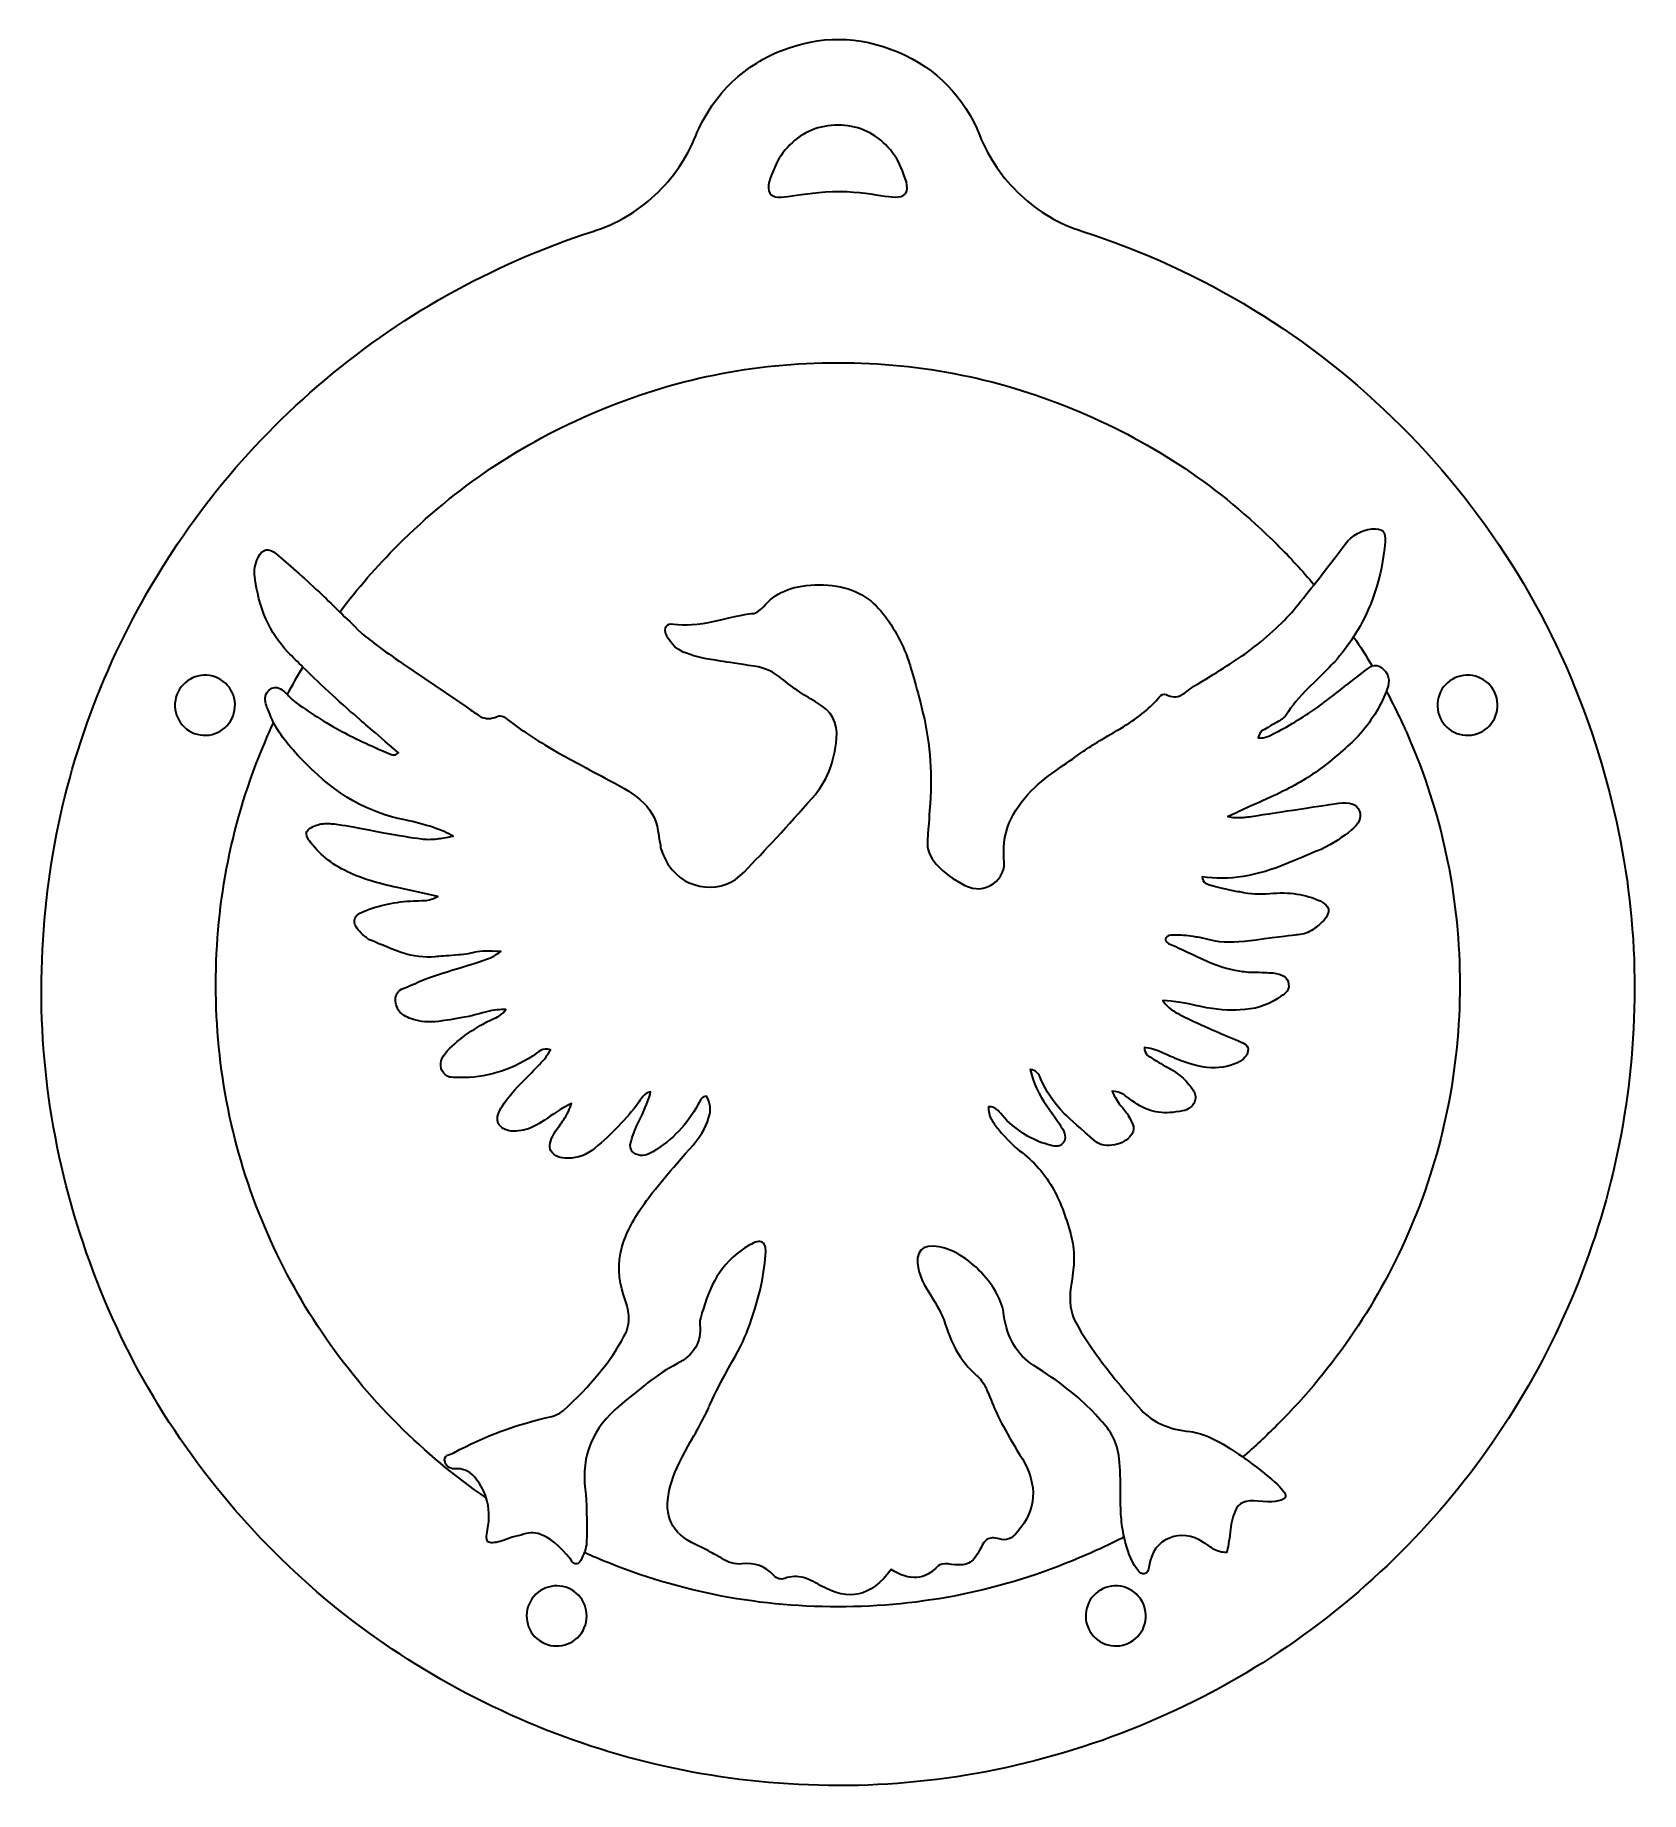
# Model space of a CAD drawing. Header units: inches. Extents: x -26.7 to 26.8, y -26.9 to 31.6.
import ezdxf

# ---------------------------------------------------------------- set-up
doc = ezdxf.new("R2010")
doc.units = ezdxf.units.IN
doc.header["$MEASUREMENT"] = 0
doc.layers.add('Layer 1', color=7, linetype='Continuous')

msp = doc.modelspace()

# ---------------------------------------------------------------- linework, layer by layer
at = {"layer": 'Layer 1', "color": 1, "lineweight": 35}
for points, knots in [([(-8.101, 25.066), (-11.516, 23.954), (-14.571, 22.233), (-17.265, 19.904), (-19.872, 17.654), (-21.962, 14.99), (-23.535, 11.914), (-25.108, 8.837), (-26.042, 5.587), (-26.338, 2.163), (-26.65, -1.391), (-26.255, -4.876), (-25.151, -8.291), (-24.048, -11.715), (-22.331, -14.774), (-20.002, -17.468), (-17.752, -20.067), (-15.088, -22.152), (-12.012, -23.725), (-8.927, -25.298), (-5.672, -26.237), (-2.248, -26.541), (1.297, -26.854), (4.782, -26.458), (8.206, -25.355), (11.622, -24.242), (14.676, -22.521), (17.37, -20.193), (19.977, -17.942), (22.067, -15.278), (23.64, -12.202), (25.213, -9.125), (26.152, -5.875), (26.456, -2.451), (26.769, 1.103), (26.369, 4.588), (25.257, 8.003), (23.953, 12.053), (21.798, 15.581), (18.791, 18.588), (15.775, 21.595), (12.247, 23.754), (8.206, 25.066), (7.424, 25.31), (6.733, 25.714), (6.134, 26.279), (5.534, 26.835), (5.082, 27.491), (4.778, 28.247), (4.257, 29.551), (3.348, 30.48), (2.054, 31.037), (0.75, 31.584), (-0.549, 31.597), (-1.844, 31.076), (-2.487, 30.815), (-3.056, 30.441), (-3.552, 29.955), (-4.038, 29.459), (-4.412, 28.89), (-4.673, 28.247), (-4.977, 27.491), (-5.429, 26.835), (-6.028, 26.279), (-6.628, 25.714), (-7.319, 25.31), (-8.101, 25.066)], [0, 0, 0, 0, 1, 1, 1, 2, 2, 2, 3, 3, 3, 4, 4, 4, 5, 5, 5, 6, 6, 6, 7, 7, 7, 8, 8, 8, 9, 9, 9, 10, 10, 10, 11, 11, 11, 12, 12, 12, 13, 13, 13, 14, 14, 14, 15, 15, 15, 16, 16, 16, 17, 17, 17, 18, 18, 18, 19, 19, 19, 20, 20, 20, 21, 21, 21, 22, 22, 22, 22]), ([(-2.209, 26.344), (-2.328, 26.537), (-2.194, 26.848), (-2.045, 27.209), (-1.934, 27.478), (-1.767, 27.724), (-1.544, 27.947), (-1.101, 28.382), (-0.567, 28.599), (0.059, 28.599), (0.676, 28.599), (1.206, 28.382), (1.649, 27.947), (1.872, 27.724), (2.039, 27.478), (2.15, 27.209), (2.297, 26.852), (2.435, 26.537), (2.314, 26.344), (2.11, 26.017), (1.39, 26.386), (0.125, 26.396), (-1.225, 26.407), (-1.997, 26.001), (-2.209, 26.344)], [0, 0, 0, 0, 1, 1, 1, 2, 2, 2, 3, 3, 3, 4, 4, 4, 5, 5, 5, 6, 6, 6, 7, 7, 7, 8, 8, 8, 8]), ([(-16.512, 12.402), (-15.926, 13.185), (-15.28, 13.929), (-14.575, 14.634), (-12.665, 16.545), (-10.472, 18.02), (-7.996, 19.061), (-5.438, 20.152), (-2.753, 20.697), (0.059, 20.697), (2.863, 20.697), (5.544, 20.152), (8.102, 19.061), (10.578, 18.02), (12.771, 16.545), (14.681, 14.634), (15.107, 14.208), (15.513, 13.767), (15.898, 13.312)], [0, 0, 0, 0, 1, 1, 1, 2, 2, 2, 3, 3, 3, 4, 4, 4, 5, 5, 5, 6, 6, 6, 6]), ([(-16.512, 12.402), (-16.308, 12.203), (-16.076, 11.976), (-15.817, 11.72), (-15.563, 11.499), (-15.096, 11.15), (-14.415, 10.675), (-14.415, 10.675), (-12.288, 9.236), (-12.288, 9.236), (-12.189, 9.162), (-12.042, 9.059), (-11.845, 8.928), (-11.665, 8.838), (-11.476, 8.838), (-11.279, 8.928), (-11.214, 8.961), (-11.14, 8.957), (-11.058, 8.916), (-11.025, 8.891), (-10.955, 8.838), (-10.849, 8.756), (-10.39, 8.412), (-9.857, 8.067), (-9.25, 7.723), (-8.881, 7.518), (-8.311, 7.211), (-7.541, 6.801), (-7.057, 6.547), (-6.721, 6.334), (-6.532, 6.161), (-6.196, 5.883), (-5.995, 5.538), (-5.93, 5.128), (-5.889, 4.858), (-5.856, 4.657), (-5.831, 4.526), (-5.766, 4.321), (-5.68, 4.136), (-5.573, 3.972), (-5.27, 3.546), (-4.868, 3.308), (-4.368, 3.259), (-3.86, 3.21), (-3.425, 3.374), (-3.064, 3.751), (-2.376, 4.464), (-1.617, 5.288), (-0.789, 6.223), (-0.322, 6.748), (-0.056, 7.403), (0.01, 8.19), (0.059, 8.715), (-0.154, 9.113), (-0.63, 9.383), (-1.023, 9.596), (-1.421, 9.867), (-1.822, 10.195), (-2.068, 10.408), (-2.372, 10.543), (-2.732, 10.601), (-3.233, 10.675), (-3.606, 10.732), (-3.852, 10.773), (-4.294, 10.83), (-4.671, 10.916), (-4.983, 11.031), (-5.27, 11.121), (-5.491, 11.322), (-5.647, 11.634), (-5.696, 11.757), (-5.7, 11.851), (-5.659, 11.917), (-5.61, 11.99), (-5.524, 12.019), (-5.401, 12.003), (-5.048, 11.945), (-4.598, 11.978), (-4.048, 12.101), (-3.343, 12.265), (-2.909, 12.351), (-2.745, 12.359), (-2.646, 12.376), (-2.515, 12.474), (-2.351, 12.654), (-1.966, 13.089), (-1.372, 13.306), (-0.568, 13.306), (0.244, 13.306), (0.875, 13.073), (1.326, 12.605), (1.744, 12.171), (2.076, 11.638), (2.322, 11.007), (2.453, 10.679), (2.625, 10.088), (2.838, 9.236), (3.109, 8.195), (3.203, 7.125), (3.121, 6.026), (3.105, 5.756), (3.076, 5.35), (3.035, 4.809), (3.011, 4.513), (3.109, 4.247), (3.33, 4.009), (3.593, 3.722), (3.908, 3.489), (4.277, 3.308), (4.621, 3.144), (4.937, 3.161), (5.224, 3.358), (5.503, 3.554), (5.622, 3.841), (5.581, 4.218), (5.54, 4.686), (5.622, 5.128), (5.827, 5.546), (5.999, 5.891), (6.261, 6.235), (6.614, 6.579), (6.819, 6.768), (7.081, 6.973), (7.401, 7.194), (7.589, 7.326), (7.864, 7.518), (8.225, 7.772), (8.512, 7.969), (8.954, 8.24), (9.553, 8.584), (10.077, 8.912), (10.475, 9.24), (10.746, 9.568), (10.819, 9.666), (10.897, 9.695), (10.979, 9.654), (11.151, 9.564), (11.324, 9.56), (11.496, 9.642), (11.594, 9.707), (11.729, 9.806), (11.902, 9.937), (12.623, 10.363), (13.217, 10.74), (13.685, 11.068), (14.291, 11.527), (14.808, 11.999), (15.234, 12.482), (15.424, 12.717), (15.645, 12.994), (15.898, 13.312)], [0, 0, 0, 0, 1, 1, 1, 2, 2, 2, 3, 3, 3, 4, 4, 4, 5, 5, 5, 6, 6, 6, 7, 7, 7, 8, 8, 8, 9, 9, 9, 10, 10, 10, 11, 11, 11, 12, 12, 12, 13, 13, 13, 14, 14, 14, 15, 15, 15, 16, 16, 16, 17, 17, 17, 18, 18, 18, 19, 19, 19, 20, 20, 20, 21, 21, 21, 22, 22, 22, 23, 23, 23, 24, 24, 24, 25, 25, 25, 26, 26, 26, 27, 27, 27, 28, 28, 28, 29, 29, 29, 30, 30, 30, 31, 31, 31, 32, 32, 32, 33, 33, 33, 34, 34, 34, 35, 35, 35, 36, 36, 36, 37, 37, 37, 38, 38, 38, 39, 39, 39, 40, 40, 40, 41, 41, 41, 42, 42, 42, 43, 43, 43, 44, 44, 44, 45, 45, 45, 46, 46, 46, 47, 47, 47, 48, 48, 48, 49, 49, 49, 50, 50, 50, 50]), ([(17.214, 11.578), (17.025, 11.285), (16.812, 11.004), (16.575, 10.736), (16.501, 10.662), (16.222, 10.384), (15.738, 9.9), (15.394, 9.564), (15.14, 9.26), (14.976, 8.99), (14.927, 8.908), (14.837, 8.83), (14.705, 8.756), (14.55, 8.682), (14.435, 8.617), (14.361, 8.559), (14.271, 8.51), (14.205, 8.473), (14.164, 8.449), (14.099, 8.383), (14.058, 8.305), (14.041, 8.215), (14.148, 8.207), (14.255, 8.223), (14.361, 8.264), (14.394, 8.272), (14.488, 8.318), (14.644, 8.4), (15.095, 8.629), (15.587, 8.932), (16.12, 9.31), (16.366, 9.498), (16.821, 9.851), (17.485, 10.367), (17.64, 10.49), (17.739, 10.564), (17.78, 10.588), (17.796, 10.595), (17.812, 10.602), (17.829, 10.607)], [0, 0, 0, 0, 1, 1, 1, 2, 2, 2, 3, 3, 3, 4, 4, 4, 5, 5, 5, 6, 6, 6, 7, 7, 7, 8, 8, 8, 9, 9, 9, 10, 10, 10, 11, 11, 11, 12, 12, 12, 13, 13, 13, 13]), ([(-18.258, 9.654), (-18.211, 9.606), (-18.16, 9.553), (-18.104, 9.494), (-17.653, 9.141), (-17.129, 8.801), (-16.53, 8.473), (-16.071, 8.227), (-15.505, 7.961), (-14.833, 7.674), (-14.8, 7.658), (-14.743, 7.649), (-14.661, 7.649), (-14.661, 7.649), (-14.563, 7.723), (-14.563, 7.723), (-15.399, 8.436), (-15.825, 8.801), (-15.842, 8.818), (-16.43, 9.32), (-17.063, 9.904), (-17.742, 10.57)], [0, 0, 0, 0, 1, 1, 1, 2, 2, 2, 3, 3, 3, 4, 4, 4, 5, 5, 5, 6, 6, 6, 7, 7, 7, 7]), ([(-20.002, 9.237), (-20.037, 8.686), (-20.511, 8.267), (-21.063, 8.302), (-21.614, 8.337), (-22.033, 8.811), (-21.998, 9.363), (-21.963, 9.914), (-21.489, 10.333), (-20.937, 10.298), (-20.386, 10.263), (-19.967, 9.789), (-20.002, 9.237)], [0, 0, 0, 0, 1, 1, 1, 2, 2, 2, 3, 3, 3, 4, 4, 4, 4]), ([(21.998, 9.237), (21.963, 8.686), (21.489, 8.267), (20.937, 8.302), (20.386, 8.337), (19.967, 8.811), (20.002, 9.363), (20.037, 9.914), (20.511, 10.333), (21.063, 10.298), (21.614, 10.263), (22.033, 9.789), (21.998, 9.237)], [0, 0, 0, 0, 1, 1, 1, 2, 2, 2, 3, 3, 3, 4, 4, 4, 4]), ([(18.302, 9.765), (18.097, 9.234), (17.784, 8.738), (17.362, 8.277), (17.026, 7.924), (16.571, 7.535), (15.997, 7.108), (15.611, 6.83), (15.128, 6.555), (14.546, 6.284), (13.865, 5.981), (13.361, 5.751), (13.033, 5.596), (13.172, 5.563), (13.345, 5.555), (13.549, 5.571), (13.656, 5.579), (13.82, 5.6), (14.041, 5.633), (14.197, 5.665), (15.091, 5.801), (16.722, 6.038), (17.075, 6.104), (17.304, 6.018), (17.411, 5.78), (17.485, 5.559), (17.39, 5.346), (17.128, 5.141), (16.866, 4.919), (16.534, 4.706), (16.132, 4.501), (16.091, 4.493), (15.722, 4.341), (15.025, 4.046), (14, 3.612), (13.049, 3.46), (12.172, 3.591), (12.189, 3.493), (12.225, 3.423), (12.283, 3.382), (12.307, 3.366), (12.357, 3.345), (12.43, 3.321), (12.972, 3.181), (13.299, 3.107), (13.414, 3.099), (13.783, 3.025), (14.119, 3.005), (14.423, 3.038), (15.062, 3.095), (15.62, 3.013), (16.095, 2.792), (16.423, 2.636), (16.464, 2.419), (16.218, 2.14), (16.095, 2.009), (15.96, 1.898), (15.812, 1.808), (15.648, 1.71), (15.48, 1.66), (15.308, 1.66), (15.21, 1.652), (14.763, 1.595), (13.968, 1.488), (13.427, 1.406), (12.976, 1.394), (12.615, 1.451), (12.336, 1.525), (12.123, 1.57), (11.975, 1.587), (11.729, 1.636), (11.512, 1.656), (11.324, 1.648), (11.233, 1.648), (11.168, 1.648), (11.127, 1.648), (11.061, 1.648), (11.008, 1.619), (10.967, 1.562), (10.942, 1.48), (10.971, 1.419), (11.053, 1.378), (11.315, 1.263), (11.697, 1.087), (12.197, 0.849), (12.639, 0.644), (13.037, 0.517), (13.39, 0.468), (13.537, 0.435), (13.726, 0.418), (13.955, 0.418), (14.267, 0.41), (14.455, 0.402), (14.521, 0.394), (14.841, 0.369), (15.017, 0.246), (15.05, 0.025), (15.066, -0.098), (15.029, -0.201), (14.939, -0.283), (14.923, -0.299), (14.833, -0.36), (14.669, -0.467), (14.308, -0.697), (13.898, -0.82), (13.439, -0.836), (13.078, -0.869), (12.644, -0.832), (12.135, -0.725), (11.643, -0.61), (11.221, -0.545), (10.869, -0.528), (10.983, -0.709), (11.151, -0.852), (11.373, -0.959), (11.504, -1.033), (11.705, -1.131), (11.975, -1.254), (12.271, -1.393), (12.734, -1.594), (13.365, -1.857), (13.496, -1.922), (13.578, -1.963), (13.611, -1.98), (13.693, -2.045), (13.722, -2.123), (13.697, -2.213), (13.681, -2.353), (13.566, -2.48), (13.353, -2.594), (13.033, -2.734), (12.697, -2.787), (12.344, -2.754), (12.082, -2.722), (11.754, -2.631), (11.361, -2.484), (11.123, -2.385), (10.947, -2.308), (10.832, -2.25), (10.619, -2.16), (10.426, -2.107), (10.254, -2.09), (10.254, -2.189), (10.287, -2.275), (10.352, -2.349), (10.401, -2.373), (10.471, -2.418), (10.561, -2.484), (10.684, -2.558), (10.873, -2.664), (11.127, -2.804), (11.348, -2.943), (11.52, -3.078), (11.643, -3.209), (11.775, -3.365), (11.857, -3.472), (11.889, -3.529), (11.963, -3.66), (11.971, -3.787), (11.914, -3.91), (11.881, -4.009), (11.795, -4.091), (11.656, -4.156), (11.59, -4.189), (11.471, -4.214), (11.299, -4.23), (10.774, -4.32), (10.291, -4.197), (9.848, -3.861), (9.7, -3.746), (9.606, -3.677), (9.565, -3.652), (9.442, -3.578), (9.315, -3.541), (9.184, -3.541), (9.233, -3.673), (9.311, -3.812), (9.418, -3.96), (9.573, -4.148), (9.659, -4.255), (9.676, -4.279), (9.782, -4.46), (9.848, -4.587), (9.873, -4.66), (9.914, -4.808), (9.877, -4.943), (9.762, -5.066), (9.622, -5.214), (9.426, -5.304), (9.172, -5.337), (8.926, -5.37), (8.737, -5.32), (8.606, -5.189), (8.139, -4.796), (7.798, -4.492), (7.585, -4.279), (7.224, -3.902), (6.966, -3.521), (6.81, -3.136), (6.745, -2.947), (6.626, -2.84), (6.454, -2.816), (6.552, -3.242), (6.737, -3.648), (7.007, -4.033), (7.286, -4.427), (7.446, -4.656), (7.487, -4.722), (7.626, -4.943), (7.651, -5.12), (7.561, -5.251), (7.495, -5.333), (7.409, -5.374), (7.302, -5.374), (7.237, -5.374), (7.147, -5.353), (7.032, -5.312), (6.532, -5.181), (6.052, -4.886), (5.593, -4.427), (5.503, -4.312), (5.433, -4.23), (5.384, -4.181), (5.294, -4.091), (5.187, -4.05), (5.064, -4.058), (5.056, -4.205), (5.089, -4.345), (5.163, -4.476), (5.212, -4.566), (5.29, -4.677), (5.396, -4.808), (5.691, -5.152), (5.925, -5.39), (6.097, -5.521), (6.564, -5.857), (6.946, -6.292), (7.241, -6.825), (7.47, -7.251), (7.667, -7.784), (7.831, -8.424), (7.889, -8.653), (7.913, -8.928), (7.905, -9.247), (7.897, -9.42), (7.864, -9.69), (7.807, -10.059), (7.741, -10.526), (7.794, -10.92), (7.966, -11.24), (8.434, -12.068), (9.159, -13.035), (10.143, -14.142), (10.52, -14.552), (11.065, -14.794), (11.779, -14.867), (12.193, -14.904), (12.775, -15.185), (13.525, -15.71)], [0, 0, 0, 0, 1, 1, 1, 2, 2, 2, 3, 3, 3, 4, 4, 4, 5, 5, 5, 6, 6, 6, 7, 7, 7, 8, 8, 8, 9, 9, 9, 10, 10, 10, 11, 11, 11, 12, 12, 12, 13, 13, 13, 14, 14, 14, 15, 15, 15, 16, 16, 16, 17, 17, 17, 18, 18, 18, 19, 19, 19, 20, 20, 20, 21, 21, 21, 22, 22, 22, 23, 23, 23, 24, 24, 24, 25, 25, 25, 26, 26, 26, 27, 27, 27, 28, 28, 28, 29, 29, 29, 30, 30, 30, 31, 31, 31, 32, 32, 32, 33, 33, 33, 34, 34, 34, 35, 35, 35, 36, 36, 36, 37, 37, 37, 38, 38, 38, 39, 39, 39, 40, 40, 40, 41, 41, 41, 42, 42, 42, 43, 43, 43, 44, 44, 44, 45, 45, 45, 46, 46, 46, 47, 47, 47, 48, 48, 48, 49, 49, 49, 50, 50, 50, 51, 51, 51, 52, 52, 52, 53, 53, 53, 54, 54, 54, 55, 55, 55, 56, 56, 56, 57, 57, 57, 58, 58, 58, 59, 59, 59, 60, 60, 60, 61, 61, 61, 62, 62, 62, 63, 63, 63, 64, 64, 64, 65, 65, 65, 66, 66, 66, 67, 67, 67, 68, 68, 68, 69, 69, 69, 70, 70, 70, 71, 71, 71, 72, 72, 72, 73, 73, 73, 74, 74, 74, 75, 75, 75, 76, 76, 76, 77, 77, 77, 78, 78, 78, 79, 79, 79, 80, 80, 80, 81, 81, 81, 82, 82, 82, 83, 83, 83, 84, 84, 84, 85, 85, 85, 86, 86, 86, 86]), ([(18.302, 9.765), (18.599, 9.211), (18.872, 8.641), (19.12, 8.055), (20.202, 5.489), (20.744, 2.804), (20.744, 0), (20.744, -2.804), (20.202, -5.489), (19.12, -8.055), (18.071, -10.531), (16.591, -12.724), (14.681, -14.634), (14.305, -15.009), (13.92, -15.368), (13.525, -15.71)], [0, 0, 0, 0, 1, 1, 1, 2, 2, 2, 3, 3, 3, 4, 4, 4, 5, 5, 5, 5]), ([(-11.642, -17.075), (-12.684, -16.361), (-13.661, -15.547), (-14.575, -14.634), (-16.485, -12.724), (-17.965, -10.531), (-19.014, -8.055), (-20.097, -5.489), (-20.638, -2.804), (-20.638, 0), (-20.638, 2.804), (-20.097, 5.489), (-19.014, 8.055), (-18.919, 8.281), (-18.82, 8.504), (-18.719, 8.725)], [0, 0, 0, 0, 1, 1, 1, 2, 2, 2, 3, 3, 3, 4, 4, 4, 5, 5, 5, 5]), ([(-11.642, -17.075), (-11.708, -16.863), (-11.812, -16.664), (-11.956, -16.478), (-12.144, -16.216), (-12.361, -16.093), (-12.607, -16.109), (-12.837, -16.126), (-12.972, -16.048), (-13.013, -15.876), (-13.046, -15.777), (-13.021, -15.704), (-12.939, -15.654), (-12.825, -15.613), (-12.751, -15.585), (-12.718, -15.568), (-11.71, -15.019), (-10.623, -14.617), (-9.459, -14.363), (-9.295, -14.314), (-9.168, -14.248), (-9.078, -14.166), (-8.176, -13.347), (-7.504, -12.527), (-7.061, -11.707), (-6.938, -11.494), (-6.885, -11.26), (-6.901, -11.006), (-6.918, -10.826), (-6.975, -10.596), (-7.073, -10.317), (-7.254, -9.793), (-7.274, -9.268), (-7.135, -8.743), (-7.02, -8.317), (-6.782, -7.85), (-6.422, -7.341), (-6.151, -6.948), (-5.639, -6.325), (-4.885, -5.472), (-4.548, -5.103), (-4.335, -4.759), (-4.245, -4.439), (-4.155, -4.169), (-4.179, -3.923), (-4.319, -3.701), (-4.393, -3.709), (-4.45, -3.742), (-4.491, -3.8), (-4.524, -3.857), (-4.561, -3.923), (-4.602, -3.996), (-4.946, -4.636), (-5.446, -5.156), (-6.102, -5.558), (-6.348, -5.706), (-6.557, -5.718), (-6.729, -5.595), (-6.819, -5.538), (-6.86, -5.448), (-6.852, -5.325), (-6.811, -5.169), (-6.778, -5.058), (-6.754, -4.993), (-6.713, -4.845), (-6.61, -4.615), (-6.446, -4.304), (-6.307, -4), (-6.217, -3.755), (-6.176, -3.566), (-6.282, -3.582), (-6.368, -3.632), (-6.434, -3.714), (-6.467, -3.763), (-6.512, -3.828), (-6.569, -3.91), (-6.979, -4.46), (-7.467, -4.968), (-8.033, -5.435), (-8.303, -5.665), (-8.598, -5.775), (-8.918, -5.767), (-9.066, -5.767), (-9.176, -5.755), (-9.25, -5.73), (-9.349, -5.689), (-9.431, -5.62), (-9.496, -5.521), (-9.562, -5.382), (-9.525, -5.189), (-9.385, -4.943), (-9.254, -4.755), (-9.152, -4.607), (-9.078, -4.501), (-8.947, -4.312), (-8.857, -4.128), (-8.807, -3.947), (-8.971, -4.021), (-9.205, -4.16), (-9.508, -4.365), (-9.787, -4.562), (-10.004, -4.693), (-10.16, -4.759), (-10.382, -4.841), (-10.595, -4.878), (-10.8, -4.87), (-11.021, -4.837), (-11.169, -4.751), (-11.242, -4.611), (-11.3, -4.472), (-11.271, -4.304), (-11.156, -4.107), (-11.025, -3.894), (-10.841, -3.656), (-10.603, -3.394), (-10.308, -3.099), (-10.09, -2.877), (-9.951, -2.73), (-9.845, -2.623), (-9.767, -2.541), (-9.717, -2.484), (-9.627, -2.369), (-9.558, -2.262), (-9.508, -2.164), (-9.631, -2.123), (-9.742, -2.131), (-9.84, -2.189), (-9.914, -2.23), (-10, -2.291), (-10.099, -2.373), (-10.869, -2.865), (-11.681, -3.103), (-12.534, -3.086), (-12.689, -3.086), (-12.8, -3.082), (-12.866, -3.074), (-12.964, -3.041), (-13.046, -2.972), (-13.112, -2.865), (-13.21, -2.644), (-13.148, -2.418), (-12.927, -2.189), (-12.534, -1.779), (-12.021, -1.422), (-11.39, -1.119), (-11.3, -1.086), (-11.234, -1.053), (-11.193, -1.02), (-11.111, -0.971), (-11.046, -0.906), (-10.996, -0.824), (-11.177, -0.815), (-11.39, -0.84), (-11.636, -0.897), (-12.005, -0.996), (-12.202, -1.049), (-12.226, -1.057), (-12.611, -1.123), (-12.907, -1.172), (-13.112, -1.205), (-13.44, -1.254), (-13.731, -1.246), (-13.985, -1.18), (-14.198, -1.123), (-14.358, -1.049), (-14.464, -0.959), (-14.579, -0.861), (-14.645, -0.721), (-14.661, -0.541), (-14.677, -0.369), (-14.612, -0.237), (-14.464, -0.147), (-14.259, -0.065), (-14.112, -0.004), (-14.022, 0.037), (-13.702, 0.185), (-13.28, 0.336), (-12.755, 0.492), (-12.058, 0.705), (-11.628, 0.845), (-11.464, 0.91), (-11.374, 0.968), (-11.271, 1.033), (-11.156, 1.107), (-11.173, 1.107), (-11.333, 1.111), (-11.636, 1.119), (-11.8, 1.119), (-11.927, 1.107), (-12.017, 1.082), (-12.189, 1.033), (-12.411, 1.001), (-12.681, 0.984), (-12.976, 0.96), (-13.198, 0.943), (-13.345, 0.935), (-13.69, 0.894), (-14.067, 0.939), (-14.477, 1.07), (-14.944, 1.251), (-15.292, 1.394), (-15.522, 1.501), (-15.612, 1.542), (-15.723, 1.632), (-15.854, 1.771), (-15.985, 1.911), (-16.042, 2.038), (-16.026, 2.152), (-16.001, 2.275), (-15.903, 2.37), (-15.731, 2.435), (-15.214, 2.648), (-14.657, 2.767), (-14.058, 2.792), (-13.829, 2.8), (-13.71, 2.804), (-13.702, 2.804), (-13.546, 2.812), (-13.399, 2.857), (-13.259, 2.939), (-13.259, 2.939), (-14.6, 3.235), (-14.6, 3.235), (-15.28, 3.382), (-15.801, 3.542), (-16.161, 3.714), (-16.711, 3.96), (-17.149, 4.296), (-17.477, 4.723), (-17.592, 4.87), (-17.641, 4.985), (-17.625, 5.067), (-17.6, 5.149), (-17.506, 5.223), (-17.342, 5.288), (-17.211, 5.346), (-17.059, 5.37), (-16.887, 5.362), (-16.78, 5.362), (-16.629, 5.346), (-16.432, 5.313), (-16.178, 5.28), (-15.739, 5.198), (-15.116, 5.067), (-14.567, 4.969), (-14.128, 4.899), (-13.8, 4.858), (-13.653, 4.833), (-13.476, 4.833), (-13.271, 4.858), (-13.148, 4.874), (-12.972, 4.903), (-12.743, 4.944), (-13.103, 5.157), (-13.64, 5.337), (-14.354, 5.485), (-15.551, 5.715), (-16.645, 6.338), (-17.637, 7.354), (-18.147, 7.857), (-18.508, 8.314), (-18.719, 8.725)], [0, 0, 0, 0, 1, 1, 1, 2, 2, 2, 3, 3, 3, 4, 4, 4, 5, 5, 5, 6, 6, 6, 7, 7, 7, 8, 8, 8, 9, 9, 9, 10, 10, 10, 11, 11, 11, 12, 12, 12, 13, 13, 13, 14, 14, 14, 15, 15, 15, 16, 16, 16, 17, 17, 17, 18, 18, 18, 19, 19, 19, 20, 20, 20, 21, 21, 21, 22, 22, 22, 23, 23, 23, 24, 24, 24, 25, 25, 25, 26, 26, 26, 27, 27, 27, 28, 28, 28, 29, 29, 29, 30, 30, 30, 31, 31, 31, 32, 32, 32, 33, 33, 33, 34, 34, 34, 35, 35, 35, 36, 36, 36, 37, 37, 37, 38, 38, 38, 39, 39, 39, 40, 40, 40, 41, 41, 41, 42, 42, 42, 43, 43, 43, 44, 44, 44, 45, 45, 45, 46, 46, 46, 47, 47, 47, 48, 48, 48, 49, 49, 49, 50, 50, 50, 51, 51, 51, 52, 52, 52, 53, 53, 53, 54, 54, 54, 55, 55, 55, 56, 56, 56, 57, 57, 57, 58, 58, 58, 59, 59, 59, 60, 60, 60, 61, 61, 61, 62, 62, 62, 63, 63, 63, 64, 64, 64, 65, 65, 65, 66, 66, 66, 67, 67, 67, 68, 68, 68, 69, 69, 69, 70, 70, 70, 71, 71, 71, 72, 72, 72, 73, 73, 73, 74, 74, 74, 75, 75, 75, 76, 76, 76, 77, 77, 77, 78, 78, 78, 79, 79, 79, 80, 80, 80, 81, 81, 81, 82, 82, 82, 83, 83, 83, 84, 84, 84, 85, 85, 85, 86, 86, 86, 87, 87, 87, 87]), ([(9.577, -18.372), (9.531, -18.164), (9.498, -17.938), (9.479, -17.696), (9.463, -17.532), (9.454, -17.175), (9.454, -16.626), (9.454, -16.183), (9.43, -15.827), (9.381, -15.556), (9.34, -15.302), (9.233, -15.052), (9.061, -14.806), (8.963, -14.667), (8.786, -14.466), (8.532, -14.203), (8.073, -13.711), (7.421, -13.199), (6.577, -12.666), (6.019, -12.314), (5.687, -11.756), (5.581, -10.994), (5.523, -10.518), (5.269, -10.043), (4.818, -9.567), (4.376, -9.1), (3.912, -8.817), (3.429, -8.719), (2.838, -8.612), (2.609, -8.862), (2.74, -9.469), (2.789, -9.707), (2.92, -9.989), (3.133, -10.317), (3.371, -10.686), (3.519, -10.961), (3.576, -11.141), (3.707, -11.551), (3.843, -11.887), (3.982, -12.15), (4.179, -12.486), (4.408, -12.769), (4.671, -12.998), (4.785, -13.097), (4.888, -13.232), (4.978, -13.404), (5.019, -13.494), (5.089, -13.662), (5.187, -13.908), (5.351, -14.335), (5.687, -14.958), (6.196, -15.777), (6.712, -16.663), (6.659, -17.47), (6.036, -18.2), (5.847, -18.438), (5.642, -18.516), (5.421, -18.434), (5.257, -18.385), (5.122, -18.393), (5.015, -18.458), (4.949, -18.499), (4.88, -18.594), (4.806, -18.741), (4.675, -19.012), (4.54, -19.18), (4.4, -19.245), (4.261, -19.311), (4.035, -19.319), (3.724, -19.27), (3.568, -19.254), (3.457, -19.274), (3.392, -19.331), (2.957, -19.807), (2.437, -19.848), (1.83, -19.454), (1.486, -19.914), (1.125, -20.184), (0.748, -20.266), (0.387, -20.356), (-0.039, -20.262), (-0.531, -19.983), (-0.761, -19.852), (-0.945, -19.766), (-1.085, -19.725), (-1.298, -19.668), (-1.507, -19.676), (-1.712, -19.75), (-1.851, -19.799), (-1.974, -19.766), (-2.081, -19.651), (-2.359, -19.34), (-2.712, -19.213), (-3.138, -19.27), (-3.36, -19.295), (-3.593, -19.225), (-3.839, -19.061), (-3.97, -18.987), (-4.13, -18.901), (-4.319, -18.803), (-4.319, -18.803), (-4.811, -18.557), (-4.811, -18.557), (-5.188, -18.352), (-5.43, -18.093), (-5.536, -17.782), (-5.643, -17.487), (-5.635, -17.114), (-5.512, -16.663), (-5.422, -16.31), (-5.225, -15.868), (-4.921, -15.335), (-4.561, -14.712), (-4.331, -14.281), (-4.233, -14.043), (-4.118, -13.765), (-3.901, -13.334), (-3.581, -12.752), (-3.269, -12.219), (-3.056, -11.793), (-2.942, -11.473), (-2.597, -10.547), (-2.4, -9.719), (-2.351, -8.989), (-2.327, -8.768), (-2.359, -8.628), (-2.45, -8.571), (-2.556, -8.514), (-2.704, -8.546), (-2.892, -8.669), (-3.286, -8.891), (-3.618, -9.194), (-3.888, -9.579), (-4.102, -9.899), (-4.282, -10.309), (-4.43, -10.809), (-4.454, -10.867), (-4.479, -10.953), (-4.503, -11.067), (-4.536, -11.158), (-4.548, -11.24), (-4.54, -11.313), (-4.475, -11.887), (-4.729, -12.322), (-5.303, -12.617), (-5.606, -12.773), (-5.934, -12.986), (-6.286, -13.256), (-6.393, -13.338), (-6.7, -13.588), (-7.209, -14.007), (-8.102, -14.744), (-8.484, -15.671), (-8.352, -16.786), (-8.303, -17.22), (-8.287, -17.815), (-8.303, -18.569), (-8.311, -18.651), (-8.332, -18.745), (-8.365, -18.852), (-8.371, -18.864), (-8.377, -18.878), (-8.383, -18.895)], [0, 0, 0, 0, 1, 1, 1, 2, 2, 2, 3, 3, 3, 4, 4, 4, 5, 5, 5, 6, 6, 6, 7, 7, 7, 8, 8, 8, 9, 9, 9, 10, 10, 10, 11, 11, 11, 12, 12, 12, 13, 13, 13, 14, 14, 14, 15, 15, 15, 16, 16, 16, 17, 17, 17, 18, 18, 18, 19, 19, 19, 20, 20, 20, 21, 21, 21, 22, 22, 22, 23, 23, 23, 24, 24, 24, 25, 25, 25, 26, 26, 26, 27, 27, 27, 28, 28, 28, 29, 29, 29, 30, 30, 30, 31, 31, 31, 32, 32, 32, 33, 33, 33, 34, 34, 34, 35, 35, 35, 36, 36, 36, 37, 37, 37, 38, 38, 38, 39, 39, 39, 40, 40, 40, 41, 41, 41, 42, 42, 42, 43, 43, 43, 44, 44, 44, 45, 45, 45, 46, 46, 46, 47, 47, 47, 48, 48, 48, 49, 49, 49, 50, 50, 50, 51, 51, 51, 52, 52, 52, 53, 53, 53, 54, 54, 54, 54]), ([(9.577, -18.372), (9.096, -18.62), (8.604, -18.85), (8.102, -19.061), (5.544, -20.151), (2.863, -20.696), (0.059, -20.696), (-2.753, -20.696), (-5.438, -20.151), (-7.996, -19.061), (-8.126, -19.006), (-8.255, -18.951), (-8.383, -18.895)], [0, 0, 0, 0, 1, 1, 1, 2, 2, 2, 3, 3, 3, 4, 4, 4, 4]), ([(-8.73, -20.178), (-8.276, -20.493), (-8.164, -21.116), (-8.478, -21.57), (-8.793, -22.024), (-9.416, -22.136), (-9.87, -21.822), (-10.324, -21.507), (-10.436, -20.884), (-10.122, -20.43), (-9.807, -19.976), (-9.184, -19.864), (-8.73, -20.178)], [0, 0, 0, 0, 1, 1, 1, 2, 2, 2, 3, 3, 3, 4, 4, 4, 4]), ([(10.298, -21.063), (10.263, -21.614), (9.789, -22.033), (9.237, -21.998), (8.686, -21.963), (8.267, -21.489), (8.302, -20.937), (8.337, -20.386), (8.811, -19.967), (9.363, -20.002), (9.914, -20.037), (10.333, -20.511), (10.298, -21.063)], [0, 0, 0, 0, 1, 1, 1, 2, 2, 2, 3, 3, 3, 4, 4, 4, 4])]:
    msp.add_open_spline(points, degree=3, knots=knots, dxfattribs=at)
at = {"layer": 'Layer 1', "color": 163, "lineweight": 35}
for points, knots in [([(15.898, 13.312), (15.961, 13.394), (16.027, 13.478), (16.095, 13.564), (16.284, 13.81), (16.562, 14.175), (16.931, 14.659), (17.177, 14.962), (17.472, 15.134), (17.817, 15.175), (17.989, 15.184), (18.112, 15.159), (18.186, 15.102), (18.251, 15.028), (18.276, 14.905), (18.259, 14.733), (18.16, 13.559), (17.811, 12.508), (17.214, 11.578)], [0, 0, 0, 0, 1, 1, 1, 2, 2, 2, 3, 3, 3, 4, 4, 4, 5, 5, 5, 6, 6, 6, 6]), ([(-17.742, 10.57), (-17.905, 10.732), (-18.071, 10.898), (-18.24, 11.068), (-18.846, 11.708), (-19.215, 12.544), (-19.346, 13.577), (-19.371, 13.782), (-19.334, 13.995), (-19.236, 14.216), (-19.088, 14.511), (-18.887, 14.552), (-18.633, 14.339), (-18.223, 13.995), (-17.744, 13.569), (-17.194, 13.06), (-17.016, 12.891), (-16.789, 12.672), (-16.512, 12.402)], [0, 0, 0, 0, 1, 1, 1, 2, 2, 2, 3, 3, 3, 4, 4, 4, 5, 5, 5, 6, 6, 6, 6]), ([(17.829, 10.607), (17.94, 10.642), (18.043, 10.624), (18.136, 10.552), (18.382, 10.379), (18.444, 10.133), (18.321, 9.814), (18.315, 9.798), (18.309, 9.782), (18.302, 9.765)], [0, 0, 0, 0, 1, 1, 1, 2, 2, 2, 3, 3, 3, 3]), ([(-18.719, 8.725), (-18.751, 8.79), (-18.78, 8.853), (-18.805, 8.916), (-18.92, 9.178), (-18.982, 9.346), (-18.99, 9.42), (-19.023, 9.601), (-18.965, 9.74), (-18.818, 9.838), (-18.711, 9.92), (-18.584, 9.912), (-18.436, 9.814), (-18.387, 9.774), (-18.328, 9.721), (-18.258, 9.654)], [0, 0, 0, 0, 1, 1, 1, 2, 2, 2, 3, 3, 3, 4, 4, 4, 5, 5, 5, 5]), ([(13.525, -15.71), (13.619, -15.777), (13.718, -15.849), (13.82, -15.925), (14.681, -16.564), (15.05, -16.946), (14.927, -17.069), (14.796, -17.192), (14.496, -17.229), (14.029, -17.179), (13.627, -17.13), (13.373, -17.241), (13.267, -17.511), (13.176, -17.741), (13.123, -17.975), (13.107, -18.212), (13.074, -18.508), (13.033, -18.733), (12.984, -18.889), (12.828, -18.889), (12.68, -18.852), (12.541, -18.778), (12.402, -18.671), (12.295, -18.598), (12.221, -18.557), (11.828, -18.303), (11.451, -18.253), (11.09, -18.409), (10.713, -18.557), (10.487, -18.864), (10.414, -19.331), (10.397, -19.422), (10.381, -19.475), (10.364, -19.491), (10.356, -19.54), (10.328, -19.573), (10.278, -19.59), (10.18, -19.622), (10.086, -19.569), (9.996, -19.43), (9.804, -19.145), (9.665, -18.793), (9.577, -18.372)], [0, 0, 0, 0, 1, 1, 1, 2, 2, 2, 3, 3, 3, 4, 4, 4, 5, 5, 5, 6, 6, 6, 7, 7, 7, 8, 8, 8, 9, 9, 9, 10, 10, 10, 11, 11, 11, 12, 12, 12, 13, 13, 13, 14, 14, 14, 14]), ([(-8.383, -18.895), (-8.406, -18.94), (-8.432, -18.999), (-8.463, -19.073), (-8.512, -19.196), (-8.57, -19.262), (-8.635, -19.27), (-8.709, -19.286), (-8.775, -19.237), (-8.832, -19.122), (-9.209, -18.663), (-9.545, -18.385), (-9.84, -18.286), (-10.054, -18.212), (-10.267, -18.221), (-10.48, -18.311), (-10.627, -18.344), (-10.759, -18.376), (-10.873, -18.409), (-10.996, -18.458), (-11.099, -18.495), (-11.181, -18.52), (-11.378, -18.577), (-11.513, -18.581), (-11.587, -18.532), (-11.644, -18.483), (-11.648, -18.352), (-11.599, -18.139), (-11.525, -17.753), (-11.539, -17.399), (-11.642, -17.075)], [0, 0, 0, 0, 1, 1, 1, 2, 2, 2, 3, 3, 3, 4, 4, 4, 5, 5, 5, 6, 6, 6, 7, 7, 7, 8, 8, 8, 9, 9, 9, 10, 10, 10, 10])]:
    msp.add_open_spline(points, degree=3, knots=knots, dxfattribs=at)
at = {"layer": 'Layer 1', "color": 1, "lineweight": 35}
for points in [[(17.214, 11.578), (17.427, 11.26), (17.632, 10.936), (17.829, 10.607)], [(-18.258, 9.654), (-18.094, 9.965), (-17.922, 10.271), (-17.742, 10.57)]]:
    msp.add_open_spline(points, degree=3, dxfattribs=at)

doc.saveas('drawing.dxf')
